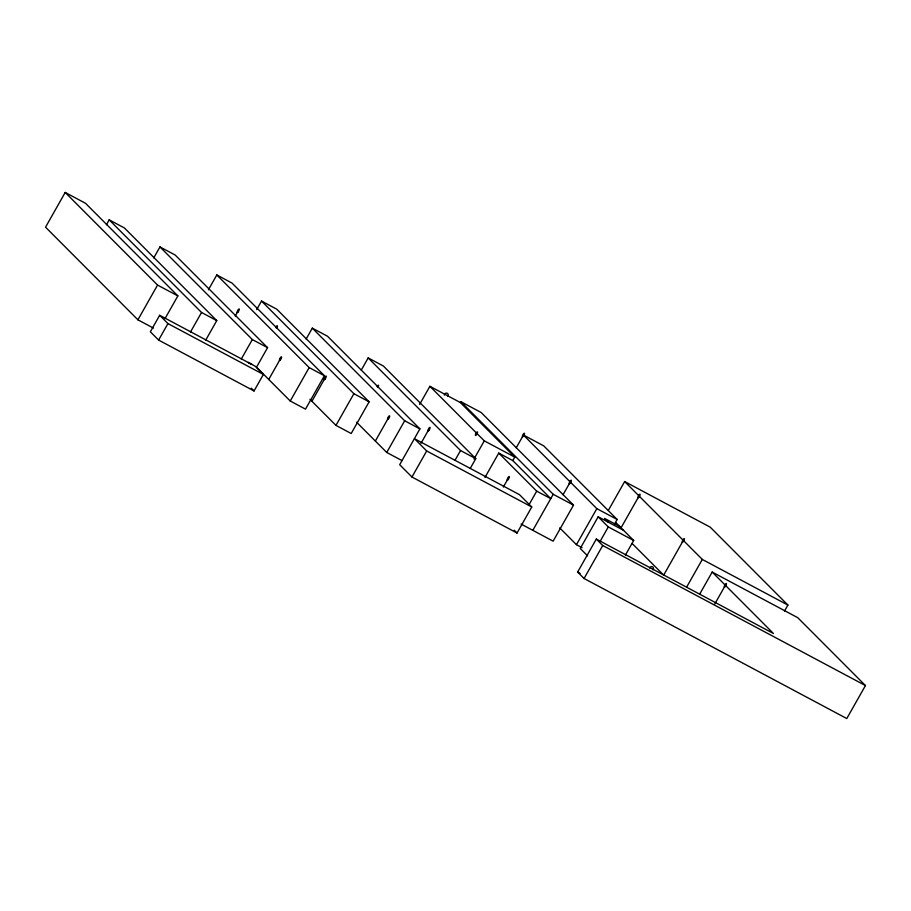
<?xml version="1.0" encoding="UTF-8"?>
<svg xmlns="http://www.w3.org/2000/svg" width="911" height="911" viewBox="0 0 911 911"><rect width="100%" height="100%" fill="white"/><g stroke="black" fill="none" stroke-linecap="round" stroke-linejoin="round"><path stroke-width="1.37" d="M477.102 433.647L476.874 434.103A2.004 0.569 -61.9 0 1 475.462 435.412A2.004 0.569 -61.9 0 1 476.032 433.26L476.294 432.839A2.004 0.569 -61.9 0 1 477.432 431.939A2.004 0.569 -61.9 0 1 477.113 433.636M164.993 318.656L177.873 295.904L85.509 203.278L65.193 192.449L45.55 227.181L137.903 319.807L153.435 328.085M106.428 224.721L109.183 219.847L124.42 227.966L216.772 320.604L205.738 340.099M153.754 257.893L159.96 246.927L175.197 255.046L267.561 347.672L256.526 367.179M137.903 319.807L157.557 285.075L65.193 192.449M159.676 315.286L150.349 331.786L158.616 340.076L254.044 390.956L263.381 374.455L255.114 366.165L159.676 315.286L167.943 323.587L263.381 374.455M158.616 340.076L167.943 323.587M208.403 289.823L216.807 274.963L232.043 283.082L324.396 375.719L305.492 409.141L290.256 401.022L256.936 367.6M190.501 331.98L201.536 312.484L109.183 219.847M235.22 316.026L238.215 310.731M256.697 309.592L261.525 301.063L276.762 309.182L369.126 401.819L351.19 433.511L335.954 425.38L309.922 399.28M241.29 359.048L252.324 339.552L159.96 246.927M268.745 379.443L280.531 358.615M306.107 339.108L312.314 328.142L327.55 336.261L419.903 428.887L399.69 464.712L411.954 477.011L517.038 533.037L531.773 506.983L519.509 494.684L414.425 438.658L426.69 450.968L531.773 506.983M290.256 401.022L309.159 367.589L216.807 274.963M311.915 401.273L325.181 377.837M361.28 370.105L368.169 357.921L383.406 366.04L475.758 458.666L470.247 468.413M335.954 425.38L353.889 393.7L261.525 301.063M375.355 441.038L388.61 417.591M401.979 460.579L386.742 452.46L404.666 420.768L312.314 328.142M419.595 404.484L429.89 386.298L460.351 402.537L514.761 457.106L512.791 460.579L550.745 498.636L536.704 491.154L498.75 453.086L484.959 477.466M421.053 443.213L429.013 429.138M411.954 477.011L426.69 450.968M460.351 402.537L460.841 401.671L481.156 412.501L573.52 505.127L553.125 541.157L521.115 524.087M455.01 460.294L460.533 450.546L368.169 357.921M473.993 459.042L484.288 440.856L429.89 386.298M516.23 447.802L523.449 435.048L543.765 445.878L617.146 519.464L614.686 523.814M503.305 487.078L508.281 478.298M529.12 504.557L536.704 491.154M532.821 530.327L553.205 494.297L460.841 401.671M563.044 494.753L570.263 481.999M582.083 547.682L576.447 544.676L596.83 508.645L523.449 435.048M623.557 530.327L598.174 516.788L580.239 548.479L587.595 555.858M608.4 510.297L624.661 481.555L710.25 527.184L787.901 605.052L784.508 611.042M712.186 572.062L797.774 617.692L865.45 685.562L846.786 718.551L584.065 578.496L577.642 572.062L596.318 539.073L773.439 633.498L712.186 572.062L699.739 594.052M600.019 541.567L608.286 526.934L598.174 516.788M584.065 578.496L602.729 545.507L596.318 539.073M620.79 528.278L639.055 495.994M625.402 555.095L633.68 540.474L615.802 522.538M683.33 540.405L663.686 575.126L632.2 543.548M686.723 586.969L702.301 559.434L624.661 481.555M714.862 603.845L725.372 585.283M484.288 440.856L514.761 457.106M702.301 559.434L787.901 605.052M498.75 453.086L512.791 460.579M596.83 508.645L617.146 519.464M619.765 526.512L604.528 518.393L608.32 522.197M553.205 494.297L573.52 505.127M157.557 285.075L177.873 295.904M309.159 367.589L324.396 375.719M608.286 526.934L633.68 540.474M201.536 312.484L216.772 320.604M252.324 339.552L267.561 347.672M353.889 393.7L369.126 401.819M404.666 420.768L419.903 428.887M460.533 450.546L475.758 458.666M602.729 545.507L865.45 685.562M577.642 572.062L580.159 573.406M559.718 527.89L576.447 544.676M514.203 530.191L517.038 533.037M356.554 422.192L386.742 452.46M251.288 388.188L254.044 390.956M377.074 386.583A2.004 0.569 -61.9 0 1 378.475 385.262A2.004 0.569 -61.9 0 1 377.917 387.426M275.657 327.539A2.004 0.569 -61.9 0 1 277.308 325.762A2.004 0.569 -61.9 0 1 276.477 328.359M444.352 395.135A2.004 1.913 -44.9 0 1 447.062 393.21A2.004 1.913 -44.9 0 1 447.688 396.376M649.68 568.1A2.004 1.913 -44.9 0 1 652.549 566.79A2.004 1.913 -44.9 0 1 652.948 569.842M683.068 539.722L682.806 540.177A2.004 0.569 -61.9 0 0 682.305 542.056L682.407 542.17A2.004 0.569 -61.9 0 0 683.603 541.077L683.865 540.622A2.004 0.569 -61.9 0 0 684.32 538.674A2.004 0.569 -61.9 0 0 683.068 539.722M725.133 584.555L724.871 584.999A2.004 0.569 -61.9 0 0 724.325 586.912L724.427 587.048A2.004 0.569 -61.9 0 0 725.6 586.012L725.862 585.557A2.004 0.569 -61.9 0 0 726.374 583.564A2.004 0.569 -61.9 0 0 725.133 584.555M248.361 362.464L251.778 364.434L248.361 362.464M388.485 418.832A2.004 0.569 -61.9 0 0 389.601 415.86A2.004 0.569 -61.9 0 0 387.756 418.092A2.004 0.569 -61.9 0 0 388.485 418.832M428.887 430.379A2.004 0.569 -61.9 0 0 429.992 427.407A2.004 0.569 -61.9 0 0 428.159 429.639A2.004 0.569 -61.9 0 0 428.887 430.379M325.056 379.067A2.004 0.569 -61.9 0 0 326.161 376.095A2.004 0.569 -61.9 0 0 324.327 378.338A2.004 0.569 -61.9 0 0 325.056 379.067M238.09 311.961A2.004 0.569 -61.9 0 0 239.206 308.988A2.004 0.569 -61.9 0 0 237.361 311.232A2.004 0.569 -61.9 0 0 238.09 311.961M280.406 359.845A2.004 0.569 -61.9 0 0 281.522 356.873A2.004 0.569 -61.9 0 0 279.677 359.116A2.004 0.569 -61.9 0 0 280.406 359.845M570.138 483.229A2.004 0.569 -61.9 0 0 571.243 480.256A2.004 0.569 -61.9 0 0 569.409 482.5A2.004 0.569 -61.9 0 0 570.138 483.229M523.324 436.278A2.004 0.569 -61.9 0 0 524.429 433.306A2.004 0.569 -61.9 0 0 522.595 435.549A2.004 0.569 -61.9 0 0 523.324 436.278M508.156 479.528A2.004 0.569 -61.9 0 0 509.26 476.555A2.004 0.569 -61.9 0 0 507.427 478.799A2.004 0.569 -61.9 0 0 508.156 479.528M638.93 497.224A2.004 0.569 -61.9 0 0 640.034 494.252A2.004 0.569 -61.9 0 0 638.201 496.495A2.004 0.569 -61.9 0 0 638.93 497.224"/></g></svg>
